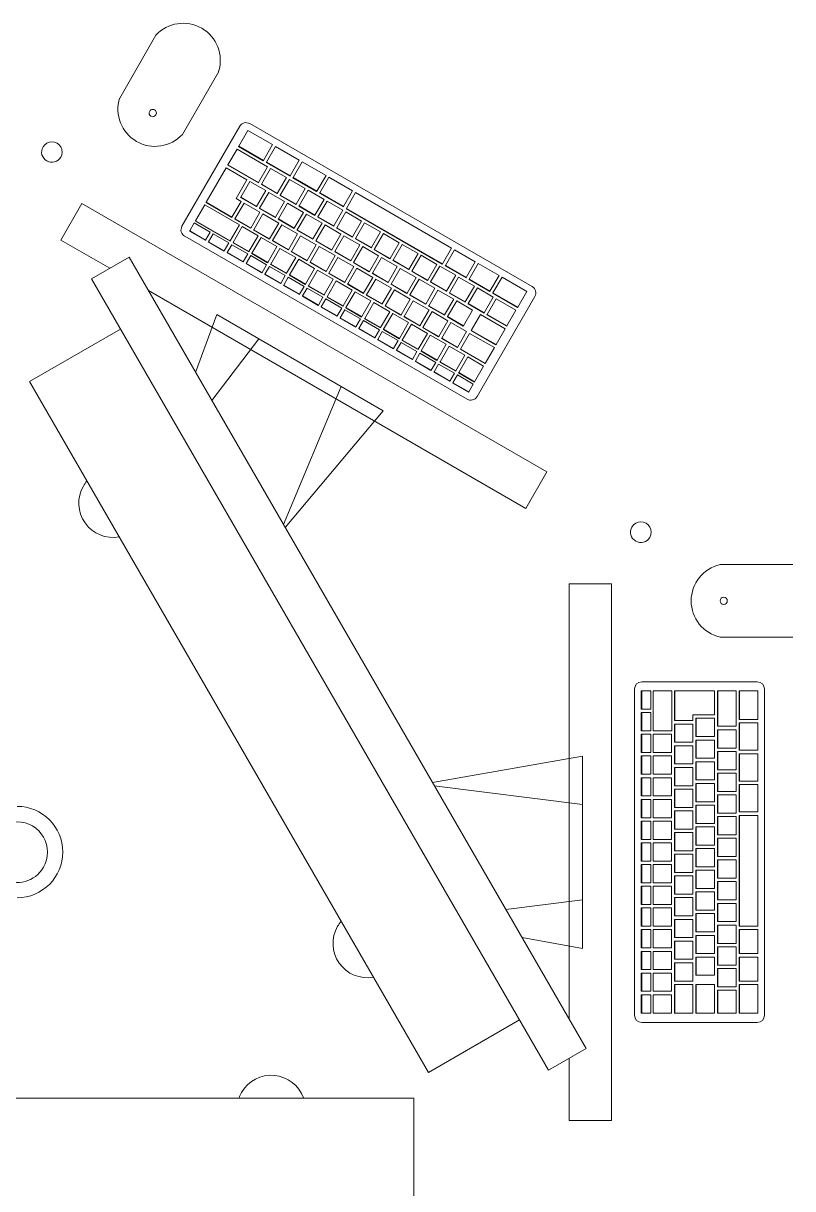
# Model space of a CAD drawing. Header units: millimetres. Extents: x 79795 to 317870, y -36033 to 97293.
# Drawn here: x 207993 to 208666, y 24139 to 25159 of the extents above; entities that cross this region are included whole.
import ezdxf

# ---------------------------------------------------------------- set-up
doc = ezdxf.new("R2010")
doc.units = ezdxf.units.MM
doc.header["$MEASUREMENT"] = 0
for name, color, linetype, lineweight in [('A-GENM', 8, 'CONTINUOUS', 9), ('E-ELEC-EQPM', 8, 'CONTINUOUS', 9), ('I-FURN', 8, 'CONTINUOUS', 9)]:
    doc.layers.add(name, color=color, linetype=linetype, lineweight=lineweight)

msp = doc.modelspace()

# ---------------------------------------------------------------- linework, layer by layer
at = {"layer": 'A-GENM'}
for p, q in [((208108.8, 25148.6), (208077.1, 25093.6)), ((208132.1, 25061.9), (208163.8, 25116.9)), ((208182.2, 25069), (208131.6, 24981.4)), ((208438.2, 24928.6), (208190.9, 25071.3)), ((208189.2, 25065.4), (208181.3, 25051.6)), ((208210.9, 25052.9), (208189.2, 25065.4)), ((208179.8, 25049), (208171.8, 25035.2)), ((208206.6, 25033.5), (208179.8, 25049)), ((208181.1, 25051.3), (208181.3, 25051.6)), ((208202.8, 25038.8), (208181.1, 25051.3)), ((208181.3, 25051.6), (208202.9, 25039.1)), ((208202.9, 25039.1), (208210.9, 25052.9)), ((208213.5, 25051.4), (208205.5, 25037.6)), ((208234.3, 25039.4), (208213.5, 25051.4)), ((208202.8, 25038.8), (208202.9, 25039.1)), ((208205.4, 25037.3), (208205.5, 25037.6)), ((208226.2, 25025.3), (208205.4, 25037.3)), ((208205.5, 25037.6), (208226.3, 25025.6)), ((208226.3, 25025.6), (208234.3, 25039.4)), ((208236.9, 25037.9), (208228.9, 25024.1)), ((208257.7, 25025.9), (208236.9, 25037.9)), ((208170.3, 25032.6), (208152.9, 25002.4)), ((208188.5, 25022.1), (208170.3, 25032.6)), ((208171.7, 25035), (208171.8, 25035.2)), ((208198.5, 25019.5), (208171.7, 25035)), ((208171.8, 25035.2), (208198.6, 25019.7)), ((208198.6, 25019.7), (208206.6, 25033.5)), ((208209.2, 25032), (208201.2, 25018.2)), ((208223.1, 25024), (208209.2, 25032)), ((208226.2, 25025.3), (208226.3, 25025.6)), ((208249.7, 25012.1), (208257.7, 25025.9)), ((208179, 25005.7), (208188.5, 25022.1)), ((208191.1, 25020.6), (208183.1, 25006.8)), ((208205, 25012.6), (208191.1, 25020.6)), ((208198.5, 25019.5), (208198.6, 25019.7)), ((208201.1, 25018), (208201.2, 25018.2)), ((208215, 25010), (208201.1, 25018)), ((208201.2, 25018.2), (208215.1, 25010.2)), ((208215.1, 25010.2), (208223.1, 25024)), ((208225.7, 25022.5), (208217.7, 25008.7)), ((208239.5, 25014.5), (208225.7, 25022.5)), ((208228.8, 25023.8), (208228.9, 25024.1)), ((208249.5, 25011.8), (208228.8, 25023.8)), ((208228.9, 25024.1), (208249.7, 25012.1)), ((208260.3, 25024.4), (208252.3, 25010.6)), ((208281, 25012.4), (208260.3, 25024.4)), ((208183.4, 25003.2), (208179, 25005.7)), ((208183, 25006.6), (208183.1, 25006.8)), ((208196.8, 24998.6), (208183, 25006.6)), ((208183.1, 25006.8), (208197, 24998.8)), ((208197, 24998.8), (208205, 25012.6)), ((208207.6, 25011.1), (208199.6, 24997.3)), ((208221.4, 25003.1), (208207.6, 25011.1)), ((208215, 25010), (208215.1, 25010.2)), ((208217.6, 25008.5), (208217.7, 25008.7)), ((208231.4, 25000.5), (208217.6, 25008.5)), ((208217.7, 25008.7), (208231.6, 25000.7)), ((208231.6, 25000.7), (208239.5, 25014.5)), ((208242.1, 25013), (208234.2, 24999.2)), ((208256, 25005), (208242.1, 25013)), ((208248, 24991.2), (208256, 25005)), ((208249.5, 25011.8), (208249.7, 25012.1)), ((208252.1, 25010.3), (208252.3, 25010.6)), ((208272.9, 24998.3), (208252.1, 25010.3)), ((208252.3, 25010.6), (208273.1, 24998.6)), ((208273.1, 24998.6), (208281, 25012.4)), ((208283.6, 25010.9), (208275.7, 24997.1)), ((208367.6, 24962.4), (208283.6, 25010.9)), ((208151.7, 25000.3), (208143.5, 24986.3)), ((208182, 24982.8), (208151.7, 25000.3)), ((208152.7, 25002.2), (208152.9, 25002.4)), ((208175.3, 24989.2), (208152.7, 25002.2)), ((208152.9, 25002.4), (208175.4, 24989.4)), ((208175.4, 24989.4), (208183.4, 25003.2)), ((208186, 25001.7), (208178, 24987.9)), ((208199.8, 24993.7), (208186, 25001.7)), ((208196.8, 24998.6), (208197, 24998.8)), ((208199.4, 24997.1), (208199.6, 24997.3)), ((208213.3, 24989.1), (208199.4, 24997.1)), ((208199.6, 24997.3), (208213.4, 24989.3)), ((208213.4, 24989.3), (208221.4, 25003.1)), ((208224, 25001.6), (208216, 24987.8)), ((208237.9, 24993.6), (208224, 25001.6)), ((208231.4, 25000.5), (208231.6, 25000.7)), ((208234, 24999), (208234.2, 24999.2)), ((208247.9, 24991), (208234, 24999)), ((208234.2, 24999.2), (208248, 24991.2)), ((208258.6, 25003.5), (208250.6, 24989.7)), ((208272.4, 24995.5), (208258.6, 25003.5)), ((208264.5, 24981.7), (208272.4, 24995.5)), ((208272.9, 24998.3), (208273.1, 24998.6)), ((208275.5, 24996.8), (208275.7, 24997.1)), ((208359.5, 24948.3), (208275.5, 24996.8)), ((208275.7, 24997.1), (208359.7, 24948.6)), ((208142.4, 24984.3), (208138.4, 24977.4)), ((208156.3, 24976.3), (208142.4, 24984.3)), ((208143.4, 24986), (208143.5, 24986.3)), ((208173.7, 24968.5), (208143.4, 24986)), ((208143.5, 24986.3), (208173.9, 24968.8)), ((208175.3, 24989.2), (208175.4, 24989.4)), ((208177.9, 24987.7), (208178, 24987.9)), ((208191.7, 24979.7), (208177.9, 24987.7)), ((208178, 24987.9), (208191.8, 24979.9)), ((208191.8, 24979.9), (208199.8, 24993.7)), ((208202.4, 24992.2), (208194.4, 24978.4)), ((208216.3, 24984.2), (208202.4, 24992.2)), ((208213.3, 24989.1), (208213.4, 24989.3)), ((208215.9, 24987.6), (208216, 24987.8)), ((208229.8, 24979.6), (208215.9, 24987.6)), ((208216, 24987.8), (208229.9, 24979.8)), ((208229.9, 24979.8), (208237.9, 24993.6)), ((208240.5, 24992.1), (208232.5, 24978.3)), ((208254.3, 24984.1), (208240.5, 24992.1)), ((208247.9, 24991), (208248, 24991.2)), ((208250.5, 24989.5), (208250.6, 24989.7)), ((208264.3, 24981.5), (208250.5, 24989.5)), ((208250.6, 24989.7), (208264.5, 24981.7)), ((208275, 24994), (208267.1, 24980.2)), ((208288.9, 24986), (208275, 24994)), ((208280.9, 24972.2), (208288.9, 24986)), ((208291.5, 24984.5), (208283.5, 24970.7)), ((208305.4, 24976.5), (208291.5, 24984.5)), ((208138.3, 24977.2), (208138.4, 24977.4)), ((208152.1, 24969.2), (208138.3, 24977.2)), ((208138.4, 24977.4), (208152.3, 24969.4)), ((208152.3, 24969.4), (208156.3, 24976.3)), ((208158.9, 24974.8), (208154.9, 24967.9)), ((208172.7, 24966.8), (208158.9, 24974.8)), ((208173.9, 24968.8), (208182, 24982.8)), ((208184.4, 24981.1), (208176.5, 24967.3)), ((208198.3, 24973.1), (208184.4, 24981.1)), ((208191.7, 24979.7), (208191.8, 24979.9)), ((208194.3, 24978.2), (208194.4, 24978.4)), ((208208.2, 24970.2), (208194.3, 24978.2)), ((208194.4, 24978.4), (208208.3, 24970.4)), ((208208.3, 24970.4), (208216.3, 24984.2)), ((208218.9, 24982.7), (208210.9, 24968.9)), ((208232.7, 24974.7), (208218.9, 24982.7)), ((208224.8, 24960.9), (208232.7, 24974.7)), ((208229.8, 24979.6), (208229.9, 24979.8)), ((208232.3, 24978.1), (208232.5, 24978.3)), ((208246.2, 24970.1), (208232.3, 24978.1)), ((208232.5, 24978.3), (208246.3, 24970.3)), ((208246.3, 24970.3), (208254.3, 24984.1)), ((208256.9, 24982.6), (208248.9, 24968.8)), ((208270.8, 24974.6), (208256.9, 24982.6)), ((208262.8, 24960.8), (208270.8, 24974.6)), ((208264.3, 24981.5), (208264.5, 24981.7)), ((208266.9, 24980), (208267.1, 24980.2)), ((208280.8, 24972), (208266.9, 24980)), ((208267.1, 24980.2), (208280.9, 24972.2)), ((208297.4, 24962.7), (208305.4, 24976.5)), ((208308, 24975), (208300, 24961.2)), ((208321.8, 24967), (208308, 24975)), ((208134, 24972.7), (208381.2, 24830)), ((208152.1, 24969.2), (208152.3, 24969.4)), ((208154.7, 24967.7), (208154.9, 24967.9)), ((208168.6, 24959.7), (208154.7, 24967.7)), ((208154.9, 24967.9), (208168.7, 24959.9)), ((208168.7, 24959.9), (208172.7, 24966.8)), ((208175.3, 24965.3), (208171.3, 24958.4)), ((208173.7, 24968.5), (208173.9, 24968.8)), ((208189.2, 24957.3), (208175.3, 24965.3)), ((208176.3, 24967), (208176.5, 24967.3)), ((208190.2, 24959), (208176.3, 24967)), ((208176.5, 24967.3), (208190.3, 24959.3)), ((208190.3, 24959.3), (208198.3, 24973.1)), ((208200.9, 24971.6), (208192.9, 24957.8)), ((208214.8, 24963.6), (208200.9, 24971.6)), ((208208.2, 24970.2), (208208.3, 24970.4)), ((208210.8, 24968.7), (208210.9, 24968.9)), ((208224.6, 24960.7), (208210.8, 24968.7)), ((208210.9, 24968.9), (208224.8, 24960.9)), ((208235.3, 24973.2), (208227.4, 24959.4)), ((208249.2, 24965.2), (208235.3, 24973.2)), ((208241.2, 24951.4), (208249.2, 24965.2)), ((208246.2, 24970.1), (208246.3, 24970.3)), ((208248.8, 24968.6), (208248.9, 24968.8)), ((208262.7, 24960.6), (208248.8, 24968.6)), ((208248.9, 24968.8), (208262.8, 24960.8)), ((208273.4, 24973.1), (208265.4, 24959.3)), ((208287.2, 24965.1), (208273.4, 24973.1)), ((208279.3, 24951.3), (208287.2, 24965.1)), ((208280.8, 24972), (208280.9, 24972.2)), ((208283.4, 24970.5), (208283.5, 24970.7)), ((208297.2, 24962.5), (208283.4, 24970.5)), ((208283.5, 24970.7), (208297.4, 24962.7)), ((208313.8, 24953.2), (208321.8, 24967)), ((208324.4, 24965.5), (208316.4, 24951.7)), ((208338.3, 24957.5), (208324.4, 24965.5)), ((208168.6, 24959.7), (208168.7, 24959.9)), ((208171.2, 24958.2), (208171.3, 24958.4)), ((208185.1, 24950.2), (208171.2, 24958.2)), ((208171.3, 24958.4), (208185.2, 24950.4)), ((208185.2, 24950.4), (208189.2, 24957.3)), ((208191.8, 24955.8), (208187.8, 24948.9)), ((208190.2, 24959), (208190.3, 24959.3)), ((208205.6, 24947.8), (208191.8, 24955.8)), ((208192.8, 24957.5), (208192.9, 24957.8)), ((208206.6, 24949.5), (208192.8, 24957.5)), ((208192.9, 24957.8), (208206.8, 24949.8)), ((208206.8, 24949.8), (208214.8, 24963.6)), ((208217.3, 24962.1), (208209.4, 24948.3)), ((208231.2, 24954.1), (208217.3, 24962.1)), ((208223.2, 24940.3), (208231.2, 24954.1)), ((208224.6, 24960.7), (208224.8, 24960.9)), ((208227.2, 24959.2), (208227.4, 24959.4)), ((208241.1, 24951.2), (208227.2, 24959.2)), ((208227.4, 24959.4), (208241.2, 24951.4)), ((208251.8, 24963.7), (208243.8, 24949.9)), ((208265.6, 24955.7), (208251.8, 24963.7)), ((208257.7, 24941.9), (208265.6, 24955.7)), ((208268.2, 24954.2), (208260.3, 24940.4)), ((208262.7, 24960.6), (208262.8, 24960.8)), ((208265.3, 24959.1), (208265.4, 24959.3)), ((208279.1, 24951.1), (208265.3, 24959.1)), ((208265.4, 24959.3), (208279.3, 24951.3)), ((208282.1, 24946.2), (208268.2, 24954.2)), ((208289.8, 24963.6), (208281.9, 24949.8)), ((208303.7, 24955.6), (208289.8, 24963.6)), ((208295.7, 24941.8), (208303.7, 24955.6)), ((208297.2, 24962.5), (208297.4, 24962.7)), ((208306.3, 24954.1), (208298.3, 24940.3)), ((208299.8, 24961), (208300, 24961.2)), ((208313.7, 24953), (208299.8, 24961)), ((208300, 24961.2), (208313.8, 24953.2)), ((208320.1, 24946.1), (208306.3, 24954.1)), ((208330.3, 24943.7), (208338.3, 24957.5)), ((208340.9, 24956), (208332.9, 24942.2)), ((208354.7, 24948), (208340.9, 24956)), ((208359.7, 24948.6), (208367.6, 24962.4)), ((208370.2, 24960.9), (208362.3, 24947.1)), ((208388.4, 24950.4), (208370.2, 24960.9)), ((208185.1, 24950.2), (208185.2, 24950.4)), ((208187.7, 24948.7), (208187.8, 24948.9)), ((208201.5, 24940.7), (208187.7, 24948.7)), ((208187.8, 24948.9), (208201.7, 24940.9)), ((208201.7, 24940.9), (208205.6, 24947.8)), ((208208.2, 24946.3), (208204.2, 24939.4)), ((208206.6, 24949.5), (208206.8, 24949.8)), ((208222.1, 24938.3), (208208.2, 24946.3)), ((208209.2, 24948), (208209.4, 24948.3)), ((208223.1, 24940), (208209.2, 24948)), ((208209.4, 24948.3), (208223.2, 24940.3)), ((208233.8, 24952.6), (208225.8, 24938.8)), ((208247.7, 24944.6), (208233.8, 24952.6)), ((208239.7, 24930.8), (208247.7, 24944.6)), ((208241.1, 24951.2), (208241.2, 24951.4)), ((208243.7, 24949.7), (208243.8, 24949.9)), ((208257.5, 24941.7), (208243.7, 24949.7)), ((208243.8, 24949.9), (208257.7, 24941.9)), ((208274.1, 24932.4), (208282.1, 24946.2)), ((208284.7, 24944.7), (208276.7, 24930.9)), ((208279.1, 24951.1), (208279.3, 24951.3)), ((208281.7, 24949.6), (208281.9, 24949.8)), ((208295.6, 24941.6), (208281.7, 24949.6)), ((208281.9, 24949.8), (208295.7, 24941.8)), ((208298.6, 24936.7), (208284.7, 24944.7)), ((208312.2, 24932.3), (208320.1, 24946.1)), ((208313.7, 24953), (208313.8, 24953.2)), ((208322.7, 24944.6), (208314.8, 24930.8)), ((208316.3, 24951.5), (208316.4, 24951.7)), ((208330.1, 24943.5), (208316.3, 24951.5)), ((208316.4, 24951.7), (208330.3, 24943.7)), ((208336.6, 24936.6), (208322.7, 24944.6)), ((208330.1, 24943.5), (208330.3, 24943.7)), ((208346.7, 24934.2), (208354.7, 24948)), ((208357.3, 24946.5), (208349.3, 24932.7)), ((208371.2, 24938.5), (208357.3, 24946.5)), ((208359.5, 24948.3), (208359.7, 24948.6)), ((208362.1, 24946.8), (208362.3, 24947.1)), ((208380.3, 24936.3), (208362.1, 24946.8)), ((208362.3, 24947.1), (208380.5, 24936.6)), ((208380.5, 24936.6), (208388.4, 24950.4)), ((208391, 24948.9), (208383.1, 24935.1)), ((208409.2, 24938.4), (208391, 24948.9)), ((208201.5, 24940.7), (208201.7, 24940.9)), ((208204.1, 24939.2), (208204.2, 24939.4)), ((208218, 24931.2), (208204.1, 24939.2)), ((208204.2, 24939.4), (208218.1, 24931.4)), ((208218.1, 24931.4), (208222.1, 24938.3)), ((208224.7, 24936.8), (208220.7, 24929.9)), ((208223.1, 24940), (208223.2, 24940.3)), ((208238.5, 24928.8), (208224.7, 24936.8)), ((208225.7, 24938.5), (208225.8, 24938.8)), ((208239.5, 24930.5), (208225.7, 24938.5)), ((208225.8, 24938.8), (208239.7, 24930.8)), ((208250.3, 24943.1), (208242.3, 24929.3)), ((208264.1, 24935.1), (208250.3, 24943.1)), ((208256.1, 24921.3), (208264.1, 24935.1)), ((208257.5, 24941.7), (208257.7, 24941.9)), ((208266.7, 24933.6), (208258.7, 24919.8)), ((208260.1, 24940.2), (208260.3, 24940.4)), ((208274, 24932.2), (208260.1, 24940.2)), ((208260.3, 24940.4), (208274.1, 24932.4)), ((208280.6, 24925.6), (208266.7, 24933.6)), ((208290.6, 24922.9), (208298.6, 24936.7)), ((208301.2, 24935.2), (208293.2, 24921.4)), ((208295.6, 24941.6), (208295.7, 24941.8)), ((208298.2, 24940.1), (208298.3, 24940.3)), ((208312, 24932.1), (208298.2, 24940.1)), ((208298.3, 24940.3), (208312.2, 24932.3)), ((208315, 24927.2), (208301.2, 24935.2)), ((208328.6, 24922.8), (208336.6, 24936.6)), ((208339.2, 24935.1), (208331.2, 24921.3)), ((208332.7, 24942), (208332.9, 24942.2)), ((208346.6, 24934), (208332.7, 24942)), ((208332.9, 24942.2), (208346.7, 24934.2)), ((208353.1, 24927.1), (208339.2, 24935.1)), ((208346.6, 24934), (208346.7, 24934.2)), ((208363.2, 24924.7), (208371.2, 24938.5)), ((208373.8, 24937), (208365.8, 24923.2)), ((208387.6, 24929), (208373.8, 24937)), ((208380.3, 24936.3), (208380.5, 24936.6)), ((208382.9, 24934.8), (208383.1, 24935.1)), ((208401.1, 24924.3), (208382.9, 24934.8)), ((208383.1, 24935.1), (208401.2, 24924.6)), ((208401.2, 24924.6), (208409.2, 24938.4)), ((208411.8, 24936.9), (208403.8, 24923.1)), ((208433.5, 24924.4), (208411.8, 24936.9)), ((208218, 24931.2), (208218.1, 24931.4)), ((208220.6, 24929.7), (208220.7, 24929.9)), ((208234.4, 24921.7), (208220.6, 24929.7)), ((208220.7, 24929.9), (208234.6, 24921.9)), ((208234.6, 24921.9), (208238.5, 24928.8)), ((208241.1, 24927.3), (208237.2, 24920.4)), ((208239.5, 24930.5), (208239.7, 24930.8)), ((208255, 24919.3), (208241.1, 24927.3)), ((208242.1, 24929), (208242.3, 24929.3)), ((208256, 24921), (208242.1, 24929)), ((208242.3, 24929.3), (208256.1, 24921.3)), ((208272.6, 24911.8), (208280.6, 24925.6)), ((208274, 24932.2), (208274.1, 24932.4)), ((208283.2, 24924.1), (208275.2, 24910.3)), ((208276.6, 24930.7), (208276.7, 24930.9)), ((208290.4, 24922.7), (208276.6, 24930.7)), ((208276.7, 24930.9), (208290.6, 24922.9)), ((208297, 24916.1), (208283.2, 24924.1)), ((208307, 24913.4), (208315, 24927.2)), ((208317.6, 24925.7), (208309.6, 24911.9)), ((208312, 24932.1), (208312.2, 24932.3)), ((208314.6, 24930.6), (208314.8, 24930.8)), ((208328.5, 24922.6), (208314.6, 24930.6)), ((208314.8, 24930.8), (208328.6, 24922.8)), ((208331.5, 24917.7), (208317.6, 24925.7)), ((208345.1, 24913.3), (208353.1, 24927.1)), ((208355.6, 24925.6), (208347.7, 24911.8)), ((208349.2, 24932.5), (208349.3, 24932.7)), ((208363.1, 24924.5), (208349.2, 24932.5)), ((208349.3, 24932.7), (208363.2, 24924.7)), ((208369.5, 24917.6), (208355.6, 24925.6)), ((208363.1, 24924.5), (208363.2, 24924.7)), ((208365.7, 24923), (208365.8, 24923.2)), ((208365.8, 24923.2), (208379.6, 24915.2)), ((208379.6, 24915.2), (208387.6, 24929)), ((208390.2, 24927.5), (208382.2, 24913.7)), ((208404.1, 24919.5), (208390.2, 24927.5)), ((208401.1, 24924.3), (208401.2, 24924.6)), ((208403.7, 24922.8), (208403.8, 24923.1)), ((208403.8, 24923.1), (208425.5, 24910.6)), ((208425.5, 24910.6), (208433.5, 24924.4)), ((208234.4, 24921.7), (208234.6, 24921.9)), ((208237, 24920.2), (208237.2, 24920.4)), ((208250.9, 24912.2), (208237, 24920.2)), ((208237.2, 24920.4), (208251, 24912.4)), ((208251, 24912.4), (208255, 24919.3)), ((208257.6, 24917.8), (208253.6, 24910.9)), ((208256, 24921), (208256.1, 24921.3)), ((208271.5, 24909.8), (208257.6, 24917.8)), ((208258.6, 24919.5), (208258.7, 24919.8)), ((208272.4, 24911.5), (208258.6, 24919.5)), ((208258.7, 24919.8), (208272.6, 24911.8)), ((208289, 24902.3), (208297, 24916.1)), ((208290.4, 24922.7), (208290.6, 24922.9)), ((208299.6, 24914.6), (208291.6, 24900.8)), ((208293, 24921.2), (208293.2, 24921.4)), ((208306.9, 24913.2), (208293, 24921.2)), ((208293.2, 24921.4), (208307, 24913.4)), ((208313.5, 24906.6), (208299.6, 24914.6)), ((208306.9, 24913.2), (208307, 24913.4)), ((208323.5, 24903.9), (208331.5, 24917.7)), ((208334.1, 24916.2), (208326.1, 24902.4)), ((208328.5, 24922.6), (208328.6, 24922.8)), ((208331.1, 24921.1), (208331.2, 24921.3)), ((208344.9, 24913.1), (208331.1, 24921.1)), ((208331.2, 24921.3), (208345.1, 24913.3)), ((208347.9, 24908.2), (208334.1, 24916.2)), ((208344.9, 24913.1), (208345.1, 24913.3)), ((208361.5, 24903.8), (208369.5, 24917.6)), ((208372.1, 24916.1), (208364.1, 24902.3)), ((208379.5, 24915), (208365.7, 24923)), ((208386, 24908.1), (208372.1, 24916.1)), ((208379.5, 24915), (208379.6, 24915.2)), ((208382.1, 24913.5), (208382.2, 24913.7)), ((208396, 24905.5), (208382.1, 24913.5)), ((208382.2, 24913.7), (208396.1, 24905.7)), ((208389.9, 24832.3), (208440.5, 24919.9)), ((208396.1, 24905.7), (208404.1, 24919.5)), ((208406.7, 24918), (208398.7, 24904.2)), ((208425.3, 24910.3), (208403.7, 24922.8)), ((208424, 24908), (208406.7, 24918)), ((208250.9, 24912.2), (208251, 24912.4)), ((208253.5, 24910.7), (208253.6, 24910.9)), ((208267.3, 24902.7), (208253.5, 24910.7)), ((208253.6, 24910.9), (208267.5, 24902.9)), ((208267.3, 24902.7), (208267.5, 24902.9)), ((208267.5, 24902.9), (208271.5, 24909.8)), ((208274.1, 24908.3), (208270.1, 24901.4)), ((208272.4, 24911.5), (208272.6, 24911.8)), ((208287.9, 24900.3), (208274.1, 24908.3)), ((208275, 24910), (208275.2, 24910.3)), ((208288.9, 24902), (208275, 24910)), ((208275.2, 24910.3), (208289, 24902.3)), ((208305.5, 24892.8), (208313.5, 24906.6)), ((208316.1, 24905.1), (208308.1, 24891.3)), ((208309.5, 24911.7), (208309.6, 24911.9)), ((208323.3, 24903.7), (208309.5, 24911.7)), ((208309.6, 24911.9), (208323.5, 24903.9)), ((208329.9, 24897.1), (208316.1, 24905.1)), ((208323.3, 24903.7), (208323.5, 24903.9)), ((208339.9, 24894.4), (208347.9, 24908.2)), ((208350.5, 24906.7), (208342.5, 24892.9)), ((208347.5, 24911.6), (208347.7, 24911.8)), ((208361.4, 24903.6), (208347.5, 24911.6)), ((208347.7, 24911.8), (208361.5, 24903.8)), ((208364.4, 24898.7), (208350.5, 24906.7)), ((208361.4, 24903.6), (208361.5, 24903.8)), ((208378, 24894.3), (208386, 24908.1)), ((208392.9, 24904.1), (208384.9, 24890.3)), ((208414.5, 24891.6), (208392.9, 24904.1)), ((208396, 24905.5), (208396.1, 24905.7)), ((208398.6, 24904), (208398.7, 24904.2)), ((208415.9, 24894), (208398.6, 24904)), ((208398.7, 24904.2), (208416, 24894.2)), ((208416, 24894.2), (208424, 24908)), ((208425.3, 24910.3), (208425.5, 24910.6)), ((208269.9, 24901.2), (208270.1, 24901.4)), ((208283.8, 24893.2), (208269.9, 24901.2)), ((208270.1, 24901.4), (208283.9, 24893.4)), ((208283.8, 24893.2), (208283.9, 24893.4)), ((208283.9, 24893.4), (208287.9, 24900.3)), ((208290.5, 24898.8), (208286.5, 24891.9)), ((208288.9, 24902), (208289, 24902.3)), ((208304.4, 24890.8), (208290.5, 24898.8)), ((208291.5, 24900.5), (208291.6, 24900.8)), ((208305.4, 24892.5), (208291.5, 24900.5)), ((208291.6, 24900.8), (208305.5, 24892.8)), ((208305.4, 24892.5), (208305.5, 24892.8)), ((208322, 24883.3), (208329.9, 24897.1)), ((208332.5, 24895.6), (208324.5, 24881.8)), ((208325.9, 24902.2), (208326.1, 24902.4)), ((208339.8, 24894.2), (208325.9, 24902.2)), ((208326.1, 24902.4), (208339.9, 24894.4)), ((208346.4, 24887.6), (208332.5, 24895.6)), ((208339.8, 24894.2), (208339.9, 24894.4)), ((208342.4, 24892.7), (208342.5, 24892.9)), ((208356.3, 24884.7), (208342.4, 24892.7)), ((208342.5, 24892.9), (208356.4, 24884.9)), ((208356.4, 24884.9), (208364.4, 24898.7)), ((208367, 24897.2), (208359, 24883.4)), ((208364, 24902.1), (208364.1, 24902.3)), ((208377.8, 24894.1), (208364, 24902.1)), ((208364.1, 24902.3), (208378, 24894.3)), ((208380.8, 24889.2), (208367, 24897.2)), ((208377.8, 24894.1), (208378, 24894.3)), ((208415.9, 24894), (208416, 24894.2)), ((208286.4, 24891.7), (208286.5, 24891.9)), ((208300.2, 24883.7), (208286.4, 24891.7)), ((208286.5, 24891.9), (208300.4, 24883.9)), ((208300.2, 24883.7), (208300.4, 24883.9)), ((208300.4, 24883.9), (208304.4, 24890.8)), ((208302.8, 24882.2), (208303, 24882.4)), ((208307, 24889.3), (208303, 24882.4)), ((208303, 24882.4), (208316.8, 24874.4)), ((208320.8, 24881.3), (208307, 24889.3)), ((208308, 24891), (208308.1, 24891.3)), ((208321.8, 24883), (208308, 24891)), ((208308.1, 24891.3), (208322, 24883.3)), ((208321.8, 24883), (208322, 24883.3)), ((208338.4, 24873.8), (208346.4, 24887.6)), ((208349, 24886.1), (208341, 24872.3)), ((208362.8, 24878.1), (208349, 24886.1)), ((208356.3, 24884.7), (208356.4, 24884.9)), ((208358.9, 24883.2), (208359, 24883.4)), ((208372.7, 24875.2), (208358.9, 24883.2)), ((208359, 24883.4), (208372.8, 24875.4)), ((208372.8, 24875.4), (208380.8, 24889.2)), ((208383.4, 24887.7), (208375.4, 24873.9)), ((208405.1, 24875.2), (208383.4, 24887.7)), ((208384.8, 24890.1), (208384.9, 24890.3)), ((208406.4, 24877.6), (208384.8, 24890.1)), ((208384.9, 24890.3), (208406.6, 24877.8)), ((208406.6, 24877.8), (208414.5, 24891.6)), ((208316.7, 24874.2), (208302.8, 24882.2)), ((208316.7, 24874.2), (208316.8, 24874.4)), ((208316.8, 24874.4), (208320.8, 24881.3)), ((208319.3, 24872.7), (208319.4, 24872.9)), ((208333.1, 24864.7), (208319.3, 24872.7)), ((208323.4, 24879.8), (208319.4, 24872.9)), ((208319.4, 24872.9), (208333.3, 24864.9)), ((208337.3, 24871.8), (208323.4, 24879.8)), ((208324.4, 24881.5), (208324.5, 24881.8)), ((208338.3, 24873.5), (208324.4, 24881.5)), ((208324.5, 24881.8), (208338.4, 24873.8)), ((208338.3, 24873.5), (208338.4, 24873.8)), ((208340.9, 24872), (208341, 24872.3)), ((208341, 24872.3), (208354.9, 24864.3)), ((208354.9, 24864.3), (208362.8, 24878.1)), ((208365.4, 24876.6), (208357.5, 24862.8)), ((208379.3, 24868.6), (208365.4, 24876.6)), ((208372.7, 24875.2), (208372.8, 24875.4)), ((208375.3, 24873.7), (208375.4, 24873.9)), ((208397, 24861.2), (208375.3, 24873.7)), ((208375.4, 24873.9), (208397.1, 24861.4)), ((208397.1, 24861.4), (208405.1, 24875.2)), ((208406.4, 24877.6), (208406.6, 24877.8)), ((208333.1, 24864.7), (208333.3, 24864.9)), ((208333.3, 24864.9), (208337.3, 24871.8)), ((208335.7, 24863.2), (208335.9, 24863.4)), ((208349.6, 24855.2), (208335.7, 24863.2)), ((208339.9, 24870.3), (208335.9, 24863.4)), ((208335.9, 24863.4), (208349.7, 24855.4)), ((208353.7, 24862.3), (208339.9, 24870.3)), ((208354.7, 24864), (208340.9, 24872)), ((208349.7, 24855.4), (208353.7, 24862.3)), ((208354.7, 24864), (208354.9, 24864.3)), ((208357.3, 24862.5), (208357.5, 24862.8)), ((208371.2, 24854.5), (208357.3, 24862.5)), ((208357.5, 24862.8), (208371.3, 24854.8)), ((208371.3, 24854.8), (208379.3, 24868.6)), ((208381.9, 24867.1), (208373.9, 24853.3)), ((208395.7, 24859.1), (208381.9, 24867.1)), ((208349.6, 24855.2), (208349.7, 24855.4)), ((208352.2, 24853.7), (208352.3, 24853.9)), ((208366.1, 24845.7), (208352.2, 24853.7)), ((208356.3, 24860.8), (208352.3, 24853.9)), ((208352.3, 24853.9), (208366.2, 24845.9)), ((208370.2, 24852.8), (208356.3, 24860.8)), ((208366.2, 24845.9), (208370.2, 24852.8)), ((208371.2, 24854.5), (208371.3, 24854.8)), ((208373.8, 24853), (208373.9, 24853.3)), ((208387.6, 24845), (208373.8, 24853)), ((208373.9, 24853.3), (208387.8, 24845.3)), ((208387.8, 24845.3), (208395.7, 24859.1)), ((208397, 24861.2), (208397.1, 24861.4)), ((208366.1, 24845.7), (208366.2, 24845.9)), ((208368.7, 24844.2), (208368.8, 24844.4)), ((208382.5, 24836.2), (208368.7, 24844.2)), ((208372.8, 24851.3), (208368.8, 24844.4)), ((208368.8, 24844.4), (208382.7, 24836.4)), ((208386.6, 24843.3), (208372.8, 24851.3)), ((208382.7, 24836.4), (208386.6, 24843.3)), ((208387.6, 24845), (208387.8, 24845.3)), ((208382.5, 24836.2), (208382.7, 24836.4)), ((208666.2, 24685.2), (208602.7, 24685.2)), ((208602.7, 24621.7), (208666.2, 24621.7)), ((208527.7, 24576.3), (208527.7, 24290.7)), ((208635.2, 24582.6), (208534.1, 24582.6)), ((208641.6, 24290.7), (208641.6, 24576.3)), ((208533.7, 24558.7), (208533.7, 24574.7)), ((208533.7, 24574.7), (208534, 24574.7)), ((208542, 24574.7), (208534, 24574.7)), ((208534, 24574.7), (208534, 24558.7)), ((208542, 24558.7), (208542, 24574.7)), ((208544, 24539.7), (208544, 24574.7)), ((208544, 24574.7), (208544.2, 24574.7)), ((208560.5, 24574.7), (208544.2, 24574.7)), ((208544.2, 24574.7), (208544.2, 24539.7)), ((208560.5, 24539.7), (208560.5, 24574.7)), ((208562.6, 24548.7), (208562.6, 24574.7)), ((208562.6, 24574.7), (208562.9, 24574.7)), ((208597.8, 24574.7), (208562.9, 24574.7)), ((208562.9, 24574.7), (208562.9, 24548.7)), ((208597.8, 24553.7), (208597.8, 24574.7)), ((208600.5, 24543.7), (208600.5, 24574.7)), ((208600.5, 24574.7), (208600.7, 24574.7)), ((208616.7, 24574.7), (208600.7, 24574.7)), ((208600.7, 24574.7), (208600.7, 24543.7)), ((208616.7, 24543.7), (208616.7, 24574.7)), ((208619.4, 24549.7), (208619.4, 24574.7)), ((208619.4, 24574.7), (208619.7, 24574.7)), ((208635.6, 24574.7), (208619.7, 24574.7)), ((208619.7, 24574.7), (208619.7, 24549.7)), ((208635.6, 24549.7), (208635.6, 24574.7)), ((208533.7, 24558.7), (208534, 24558.7)), ((208534, 24558.7), (208542, 24558.7)), ((208533.7, 24539.7), (208533.7, 24555.7)), ((208533.7, 24555.7), (208534, 24555.7)), ((208542, 24555.7), (208534, 24555.7)), ((208534, 24555.7), (208534, 24539.7)), ((208542, 24539.7), (208542, 24555.7)), ((208562.6, 24548.7), (208562.9, 24548.7)), ((208562.6, 24529.7), (208562.6, 24545.7)), ((208562.6, 24545.7), (208562.9, 24545.7)), ((208562.9, 24548.7), (208578.8, 24548.7)), ((208578.8, 24545.7), (208562.9, 24545.7)), ((208562.9, 24545.7), (208562.9, 24529.7)), ((208578.8, 24548.7), (208578.8, 24553.7)), ((208578.8, 24553.7), (208597.8, 24553.7)), ((208578.8, 24529.7), (208578.8, 24545.7)), ((208581.5, 24534.7), (208581.5, 24550.7)), ((208581.5, 24550.7), (208581.8, 24550.7)), ((208597.8, 24550.7), (208581.8, 24550.7)), ((208581.8, 24550.7), (208581.8, 24534.7)), ((208597.8, 24534.7), (208597.8, 24550.7)), ((208619.4, 24549.7), (208619.7, 24549.7)), ((208619.4, 24522.7), (208619.4, 24546.7)), ((208619.4, 24546.7), (208619.7, 24546.7)), ((208619.7, 24549.7), (208635.6, 24549.7)), ((208635.6, 24546.7), (208619.7, 24546.7)), ((208619.7, 24546.7), (208619.7, 24522.7)), ((208635.6, 24522.7), (208635.6, 24546.7)), ((208533.7, 24539.7), (208534, 24539.7)), ((208533.7, 24520.7), (208533.7, 24536.7)), ((208533.7, 24536.7), (208534, 24536.7)), ((208534, 24539.7), (208542, 24539.7)), ((208542, 24536.7), (208534, 24536.7)), ((208534, 24536.7), (208534, 24520.7)), ((208542, 24520.7), (208542, 24536.7)), ((208544, 24539.7), (208544.2, 24539.7)), ((208544, 24520.7), (208544, 24536.7)), ((208544, 24536.7), (208544.2, 24536.7)), ((208544.2, 24539.7), (208560.5, 24539.7)), ((208560.2, 24536.7), (208544.2, 24536.7)), ((208544.2, 24536.7), (208544.2, 24520.7)), ((208560.2, 24520.7), (208560.2, 24536.7)), ((208600.5, 24543.7), (208600.7, 24543.7)), ((208600.5, 24524.7), (208600.5, 24540.7)), ((208600.5, 24540.7), (208600.7, 24540.7)), ((208600.7, 24543.7), (208616.7, 24543.7)), ((208616.7, 24540.7), (208600.7, 24540.7)), ((208600.7, 24540.7), (208600.7, 24524.7)), ((208616.7, 24524.7), (208616.7, 24540.7)), ((208562.6, 24529.7), (208562.9, 24529.7)), ((208562.6, 24510.7), (208562.6, 24526.7)), ((208562.6, 24526.7), (208562.9, 24526.7)), ((208562.9, 24529.7), (208578.8, 24529.7)), ((208578.8, 24526.7), (208562.9, 24526.7)), ((208562.9, 24526.7), (208562.9, 24510.7)), ((208578.8, 24510.7), (208578.8, 24526.7)), ((208581.5, 24534.7), (208581.8, 24534.7)), ((208581.5, 24515.7), (208581.5, 24531.7)), ((208581.5, 24531.7), (208581.8, 24531.7)), ((208581.8, 24534.7), (208597.8, 24534.7)), ((208597.8, 24531.7), (208581.8, 24531.7)), ((208581.8, 24531.7), (208581.8, 24515.7)), ((208597.8, 24515.7), (208597.8, 24531.7)), ((208533.7, 24520.7), (208534, 24520.7)), ((208533.7, 24501.7), (208533.7, 24517.7)), ((208533.7, 24517.7), (208534, 24517.7)), ((208534, 24520.7), (208542, 24520.7)), ((208542, 24517.7), (208534, 24517.7)), ((208534, 24517.7), (208534, 24501.7)), ((208542, 24501.7), (208542, 24517.7)), ((208544, 24520.7), (208544.2, 24520.7)), ((208544, 24501.7), (208544, 24517.7)), ((208544, 24517.7), (208544.2, 24517.7)), ((208544.2, 24520.7), (208560.2, 24520.7)), ((208560.2, 24517.7), (208544.2, 24517.7)), ((208544.2, 24517.7), (208544.2, 24501.7)), ((208560.2, 24501.7), (208560.2, 24517.7)), ((208581.5, 24515.7), (208581.8, 24515.7)), ((208581.8, 24515.7), (208597.8, 24515.7)), ((208600.5, 24524.7), (208600.7, 24524.7)), ((208600.5, 24505.7), (208600.5, 24521.7)), ((208600.5, 24521.7), (208600.7, 24521.7)), ((208600.7, 24524.7), (208616.7, 24524.7)), ((208616.7, 24521.7), (208600.7, 24521.7)), ((208600.7, 24521.7), (208600.7, 24505.7)), ((208616.7, 24505.7), (208616.7, 24521.7)), ((208619.4, 24522.7), (208619.7, 24522.7)), ((208619.4, 24495.7), (208619.4, 24519.7)), ((208619.4, 24519.7), (208619.7, 24519.7)), ((208619.7, 24522.7), (208635.6, 24522.7)), ((208635.6, 24519.7), (208619.7, 24519.7)), ((208619.7, 24519.7), (208619.7, 24495.7)), ((208635.6, 24495.7), (208635.6, 24519.7)), ((208562.6, 24510.7), (208562.9, 24510.7)), ((208562.6, 24491.7), (208562.6, 24507.7)), ((208562.6, 24507.7), (208562.9, 24507.7)), ((208562.9, 24510.7), (208578.8, 24510.7)), ((208578.8, 24507.7), (208562.9, 24507.7)), ((208562.9, 24507.7), (208562.9, 24491.7)), ((208578.8, 24491.7), (208578.8, 24507.7)), ((208581.5, 24496.7), (208581.5, 24512.7)), ((208581.5, 24512.7), (208581.8, 24512.7)), ((208597.8, 24512.7), (208581.8, 24512.7)), ((208581.8, 24512.7), (208581.8, 24496.7)), ((208597.8, 24496.7), (208597.8, 24512.7)), ((208600.5, 24505.7), (208600.7, 24505.7)), ((208600.7, 24505.7), (208616.7, 24505.7)), ((208533.7, 24501.7), (208534, 24501.7)), ((208533.7, 24482.7), (208533.7, 24498.7)), ((208533.7, 24498.7), (208534, 24498.7)), ((208534, 24501.7), (208542, 24501.7)), ((208542, 24498.7), (208534, 24498.7)), ((208534, 24498.7), (208534, 24482.7)), ((208542, 24482.7), (208542, 24498.7)), ((208544, 24501.7), (208544.2, 24501.7)), ((208544, 24482.7), (208544, 24498.7)), ((208544, 24498.7), (208544.2, 24498.7)), ((208544.2, 24501.7), (208560.2, 24501.7)), ((208560.2, 24498.7), (208544.2, 24498.7)), ((208544.2, 24498.7), (208544.2, 24482.7)), ((208560.2, 24482.7), (208560.2, 24498.7)), ((208581.5, 24496.7), (208581.8, 24496.7)), ((208581.8, 24496.7), (208597.8, 24496.7)), ((208600.5, 24486.7), (208600.5, 24502.7)), ((208600.5, 24502.7), (208600.7, 24502.7)), ((208616.7, 24502.7), (208600.7, 24502.7)), ((208600.7, 24502.7), (208600.7, 24486.7)), ((208616.7, 24486.7), (208616.7, 24502.7)), ((208619.4, 24495.7), (208619.7, 24495.7)), ((208619.7, 24495.7), (208635.6, 24495.7)), ((208562.6, 24491.7), (208562.9, 24491.7)), ((208562.6, 24472.7), (208562.6, 24488.7)), ((208562.6, 24488.7), (208562.9, 24488.7)), ((208562.9, 24491.7), (208578.8, 24491.7)), ((208578.8, 24488.7), (208562.9, 24488.7)), ((208562.9, 24488.7), (208562.9, 24472.7)), ((208578.8, 24472.7), (208578.8, 24488.7)), ((208581.5, 24477.7), (208581.5, 24493.7)), ((208581.5, 24493.7), (208581.8, 24493.7)), ((208597.8, 24493.7), (208581.8, 24493.7)), ((208581.8, 24493.7), (208581.8, 24477.7)), ((208597.8, 24477.7), (208597.8, 24493.7)), ((208600.5, 24486.7), (208600.7, 24486.7)), ((208600.7, 24486.7), (208616.7, 24486.7)), ((208619.4, 24468.7), (208619.4, 24492.7)), ((208619.4, 24492.7), (208619.7, 24492.7)), ((208635.6, 24492.7), (208619.7, 24492.7)), ((208619.7, 24492.7), (208619.7, 24468.7)), ((208635.6, 24468.7), (208635.6, 24492.7)), ((208533.7, 24482.7), (208534, 24482.7)), ((208533.7, 24463.7), (208533.7, 24479.7)), ((208533.7, 24479.7), (208534, 24479.7)), ((208534, 24482.7), (208542, 24482.7)), ((208542, 24479.7), (208534, 24479.7)), ((208534, 24479.7), (208534, 24463.7)), ((208542, 24463.7), (208542, 24479.7)), ((208544, 24482.7), (208544.2, 24482.7)), ((208544, 24463.7), (208544, 24479.7)), ((208544, 24479.7), (208544.2, 24479.7)), ((208544.2, 24482.7), (208560.2, 24482.7)), ((208560.2, 24479.7), (208544.2, 24479.7)), ((208544.2, 24479.7), (208544.2, 24463.7)), ((208560.2, 24463.7), (208560.2, 24479.7)), ((208581.5, 24477.7), (208581.8, 24477.7)), ((208581.5, 24458.7), (208581.5, 24474.7)), ((208581.5, 24474.7), (208581.8, 24474.7)), ((208581.8, 24477.7), (208597.8, 24477.7)), ((208597.8, 24474.7), (208581.8, 24474.7)), ((208581.8, 24474.7), (208581.8, 24458.7)), ((208597.8, 24458.7), (208597.8, 24474.7)), ((208600.5, 24467.7), (208600.5, 24483.7)), ((208600.5, 24483.7), (208600.7, 24483.7)), ((208616.7, 24483.7), (208600.7, 24483.7)), ((208600.7, 24483.7), (208600.7, 24467.7)), ((208616.7, 24467.7), (208616.7, 24483.7)), ((208562.6, 24472.7), (208562.9, 24472.7)), ((208562.6, 24453.7), (208562.6, 24469.7)), ((208562.6, 24469.7), (208562.9, 24469.7)), ((208562.9, 24472.7), (208578.8, 24472.7)), ((208578.8, 24469.7), (208562.9, 24469.7)), ((208562.9, 24469.7), (208562.9, 24453.7)), ((208578.8, 24453.7), (208578.8, 24469.7)), ((208600.5, 24467.7), (208600.7, 24467.7)), ((208600.5, 24448.7), (208600.5, 24464.7)), ((208600.5, 24464.7), (208600.7, 24464.7)), ((208600.7, 24467.7), (208616.7, 24467.7)), ((208616.7, 24464.7), (208600.7, 24464.7)), ((208600.7, 24464.7), (208600.7, 24448.7)), ((208616.7, 24448.7), (208616.7, 24464.7)), ((208619.4, 24468.7), (208619.7, 24468.7)), ((208619.4, 24368.7), (208619.4, 24465.7)), ((208619.4, 24465.7), (208619.7, 24465.7)), ((208619.7, 24468.7), (208635.6, 24468.7)), ((208635.6, 24465.7), (208619.7, 24465.7)), ((208619.7, 24465.7), (208619.7, 24368.7)), ((208635.6, 24368.7), (208635.6, 24465.7)), ((208533.7, 24463.7), (208534, 24463.7)), ((208533.7, 24444.7), (208533.7, 24460.7)), ((208533.7, 24460.7), (208534, 24460.7)), ((208534, 24463.7), (208542, 24463.7)), ((208542, 24460.7), (208534, 24460.7)), ((208534, 24460.7), (208534, 24444.7)), ((208542, 24444.7), (208542, 24460.7)), ((208544, 24463.7), (208544.2, 24463.7)), ((208544, 24444.7), (208544, 24460.7)), ((208544, 24460.7), (208544.2, 24460.7)), ((208544.2, 24463.7), (208560.2, 24463.7)), ((208560.2, 24460.7), (208544.2, 24460.7)), ((208544.2, 24460.7), (208544.2, 24444.7)), ((208560.2, 24444.7), (208560.2, 24460.7)), ((208581.5, 24458.7), (208581.8, 24458.7)), ((208581.5, 24439.7), (208581.5, 24455.7)), ((208581.5, 24455.7), (208581.8, 24455.7)), ((208581.8, 24458.7), (208597.8, 24458.7)), ((208597.8, 24455.7), (208581.8, 24455.7)), ((208581.8, 24455.7), (208581.8, 24439.7)), ((208597.8, 24439.7), (208597.8, 24455.7)), ((208533.7, 24444.7), (208534, 24444.7)), ((208534, 24444.7), (208542, 24444.7)), ((208544, 24444.7), (208544.2, 24444.7)), ((208544.2, 24444.7), (208560.2, 24444.7)), ((208562.6, 24453.7), (208562.9, 24453.7)), ((208562.6, 24434.7), (208562.6, 24450.7)), ((208562.6, 24450.7), (208562.9, 24450.7)), ((208562.9, 24453.7), (208578.8, 24453.7)), ((208578.8, 24450.7), (208562.9, 24450.7)), ((208562.9, 24450.7), (208562.9, 24434.7)), ((208578.8, 24434.7), (208578.8, 24450.7)), ((208600.5, 24448.7), (208600.7, 24448.7)), ((208600.5, 24429.7), (208600.5, 24445.7)), ((208600.5, 24445.7), (208600.7, 24445.7)), ((208600.7, 24448.7), (208616.7, 24448.7)), ((208616.7, 24445.7), (208600.7, 24445.7)), ((208600.7, 24445.7), (208600.7, 24429.7)), ((208616.7, 24429.7), (208616.7, 24445.7)), ((208533.7, 24425.7), (208533.7, 24441.7)), ((208533.7, 24441.7), (208534, 24441.7)), ((208542, 24441.7), (208534, 24441.7)), ((208534, 24441.7), (208534, 24425.7)), ((208542, 24425.7), (208542, 24441.7)), ((208544, 24425.7), (208544, 24441.7)), ((208544, 24441.7), (208544.2, 24441.7)), ((208560.2, 24441.7), (208544.2, 24441.7)), ((208544.2, 24441.7), (208544.2, 24425.7)), ((208560.2, 24425.7), (208560.2, 24441.7)), ((208562.6, 24434.7), (208562.9, 24434.7)), ((208562.9, 24434.7), (208578.8, 24434.7)), ((208581.5, 24439.7), (208581.8, 24439.7)), ((208581.5, 24420.7), (208581.5, 24436.7)), ((208581.5, 24436.7), (208581.8, 24436.7)), ((208581.8, 24439.7), (208597.8, 24439.7)), ((208597.8, 24436.7), (208581.8, 24436.7)), ((208581.8, 24436.7), (208581.8, 24420.7)), ((208597.8, 24420.7), (208597.8, 24436.7)), ((208533.7, 24425.7), (208534, 24425.7)), ((208534, 24425.7), (208542, 24425.7)), ((208544, 24425.7), (208544.2, 24425.7)), ((208544.2, 24425.7), (208560.2, 24425.7)), ((208562.6, 24415.7), (208562.6, 24431.7)), ((208562.6, 24431.7), (208562.9, 24431.7)), ((208578.8, 24431.7), (208562.9, 24431.7)), ((208562.9, 24431.7), (208562.9, 24415.7)), ((208578.8, 24415.7), (208578.8, 24431.7)), ((208600.5, 24429.7), (208600.7, 24429.7)), ((208600.5, 24410.7), (208600.5, 24426.7)), ((208600.5, 24426.7), (208600.7, 24426.7)), ((208600.7, 24429.7), (208616.7, 24429.7)), ((208616.7, 24426.7), (208600.7, 24426.7)), ((208600.7, 24426.7), (208600.7, 24410.7)), ((208616.7, 24410.7), (208616.7, 24426.7)), ((208533.7, 24406.7), (208533.7, 24422.7)), ((208533.7, 24422.7), (208534, 24422.7)), ((208542, 24422.7), (208534, 24422.7)), ((208534, 24422.7), (208534, 24406.7)), ((208542, 24406.7), (208542, 24422.7)), ((208544, 24406.7), (208544, 24422.7)), ((208544, 24422.7), (208544.2, 24422.7)), ((208560.2, 24422.7), (208544.2, 24422.7)), ((208544.2, 24422.7), (208544.2, 24406.7)), ((208560.2, 24406.7), (208560.2, 24422.7)), ((208562.6, 24415.7), (208562.9, 24415.7)), ((208562.9, 24415.7), (208578.8, 24415.7)), ((208581.5, 24420.7), (208581.8, 24420.7)), ((208581.5, 24401.7), (208581.5, 24417.7)), ((208581.5, 24417.7), (208581.8, 24417.7)), ((208581.8, 24420.7), (208597.8, 24420.7)), ((208597.8, 24417.7), (208581.8, 24417.7)), ((208581.8, 24417.7), (208581.8, 24401.7)), ((208597.8, 24401.7), (208597.8, 24417.7)), ((208533.7, 24406.7), (208534, 24406.7)), ((208533.7, 24387.7), (208533.7, 24403.7)), ((208533.7, 24403.7), (208534, 24403.7)), ((208534, 24406.7), (208542, 24406.7)), ((208542, 24403.7), (208534, 24403.7)), ((208534, 24403.7), (208534, 24387.7)), ((208542, 24387.7), (208542, 24403.7)), ((208544, 24406.7), (208544.2, 24406.7)), ((208544, 24387.7), (208544, 24403.7)), ((208544, 24403.7), (208544.2, 24403.7)), ((208544.2, 24406.7), (208560.2, 24406.7)), ((208560.2, 24403.7), (208544.2, 24403.7)), ((208544.2, 24403.7), (208544.2, 24387.7)), ((208560.2, 24387.7), (208560.2, 24403.7)), ((208562.6, 24396.7), (208562.6, 24412.7)), ((208562.6, 24412.7), (208562.9, 24412.7)), ((208578.8, 24412.7), (208562.9, 24412.7)), ((208562.9, 24412.7), (208562.9, 24396.7)), ((208578.8, 24396.7), (208578.8, 24412.7)), ((208600.5, 24410.7), (208600.7, 24410.7)), ((208600.5, 24391.7), (208600.5, 24407.7)), ((208600.5, 24407.7), (208600.7, 24407.7)), ((208600.7, 24410.7), (208616.7, 24410.7)), ((208616.7, 24407.7), (208600.7, 24407.7)), ((208600.7, 24407.7), (208600.7, 24391.7)), ((208616.7, 24391.7), (208616.7, 24407.7)), ((208562.6, 24396.7), (208562.9, 24396.7)), ((208562.6, 24377.7), (208562.6, 24393.7)), ((208562.6, 24393.7), (208562.9, 24393.7)), ((208562.9, 24396.7), (208578.8, 24396.7)), ((208578.8, 24393.7), (208562.9, 24393.7)), ((208562.9, 24393.7), (208562.9, 24377.7)), ((208578.8, 24377.7), (208578.8, 24393.7)), ((208581.5, 24401.7), (208581.8, 24401.7)), ((208581.5, 24382.7), (208581.5, 24398.7)), ((208581.5, 24398.7), (208581.8, 24398.7)), ((208581.8, 24401.7), (208597.8, 24401.7)), ((208597.8, 24398.7), (208581.8, 24398.7)), ((208581.8, 24398.7), (208581.8, 24382.7)), ((208597.8, 24382.7), (208597.8, 24398.7)), ((208533.7, 24387.7), (208534, 24387.7)), ((208533.7, 24368.7), (208533.7, 24384.7)), ((208533.7, 24384.7), (208534, 24384.7)), ((208534, 24387.7), (208542, 24387.7)), ((208542, 24384.7), (208534, 24384.7)), ((208534, 24384.7), (208534, 24368.7)), ((208542, 24368.7), (208542, 24384.7)), ((208544, 24387.7), (208544.2, 24387.7)), ((208544, 24368.7), (208544, 24384.7)), ((208544, 24384.7), (208544.2, 24384.7)), ((208544.2, 24387.7), (208560.2, 24387.7)), ((208560.2, 24384.7), (208544.2, 24384.7)), ((208544.2, 24384.7), (208544.2, 24368.7)), ((208560.2, 24368.7), (208560.2, 24384.7)), ((208581.5, 24382.7), (208581.8, 24382.7)), ((208581.8, 24382.7), (208597.8, 24382.7)), ((208600.5, 24391.7), (208600.7, 24391.7)), ((208600.5, 24372.7), (208600.5, 24388.7)), ((208600.5, 24388.7), (208600.7, 24388.7)), ((208600.7, 24391.7), (208616.7, 24391.7)), ((208616.7, 24388.7), (208600.7, 24388.7)), ((208600.7, 24388.7), (208600.7, 24372.7)), ((208616.7, 24372.7), (208616.7, 24388.7)), ((208562.6, 24377.7), (208562.9, 24377.7)), ((208562.6, 24358.7), (208562.6, 24374.7)), ((208562.6, 24374.7), (208562.9, 24374.7)), ((208562.9, 24377.7), (208578.8, 24377.7)), ((208578.8, 24374.7), (208562.9, 24374.7)), ((208562.9, 24374.7), (208562.9, 24358.7)), ((208578.8, 24358.7), (208578.8, 24374.7)), ((208581.5, 24363.7), (208581.5, 24379.7)), ((208581.5, 24379.7), (208581.8, 24379.7)), ((208597.8, 24379.7), (208581.8, 24379.7)), ((208581.8, 24379.7), (208581.8, 24363.7)), ((208597.8, 24363.7), (208597.8, 24379.7)), ((208600.5, 24372.7), (208600.7, 24372.7)), ((208600.7, 24372.7), (208616.7, 24372.7)), ((208533.7, 24368.7), (208534, 24368.7)), ((208533.7, 24349.7), (208533.7, 24365.7)), ((208533.7, 24365.7), (208534, 24365.7)), ((208534, 24368.7), (208542, 24368.7)), ((208542, 24365.7), (208534, 24365.7)), ((208534, 24365.7), (208534, 24349.7)), ((208542, 24349.7), (208542, 24365.7)), ((208544, 24368.7), (208544.2, 24368.7)), ((208544, 24349.7), (208544, 24365.7)), ((208544, 24365.7), (208544.2, 24365.7)), ((208544.2, 24368.7), (208560.2, 24368.7)), ((208560.2, 24365.7), (208544.2, 24365.7)), ((208544.2, 24365.7), (208544.2, 24349.7)), ((208560.2, 24349.7), (208560.2, 24365.7)), ((208581.5, 24363.7), (208581.8, 24363.7)), ((208581.8, 24363.7), (208597.8, 24363.7)), ((208600.5, 24353.7), (208600.5, 24369.7)), ((208600.5, 24369.7), (208600.7, 24369.7)), ((208616.7, 24369.7), (208600.7, 24369.7)), ((208600.7, 24369.7), (208600.7, 24353.7)), ((208616.7, 24353.7), (208616.7, 24369.7)), ((208619.4, 24368.7), (208619.7, 24368.7)), ((208619.4, 24344.7), (208619.4, 24365.7)), ((208619.4, 24365.7), (208619.7, 24365.7)), ((208619.7, 24368.7), (208635.6, 24368.7)), ((208635.6, 24365.7), (208619.7, 24365.7)), ((208619.7, 24365.7), (208619.7, 24344.7)), ((208635.6, 24344.7), (208635.6, 24365.7)), ((208562.6, 24358.7), (208562.9, 24358.7)), ((208562.6, 24339.7), (208562.6, 24355.7)), ((208562.6, 24355.7), (208562.9, 24355.7)), ((208562.9, 24358.7), (208578.8, 24358.7)), ((208578.8, 24355.7), (208562.9, 24355.7)), ((208562.9, 24355.7), (208562.9, 24339.7)), ((208578.8, 24339.7), (208578.8, 24355.7)), ((208581.5, 24344.7), (208581.5, 24360.7)), ((208581.5, 24360.7), (208581.8, 24360.7)), ((208597.8, 24360.7), (208581.8, 24360.7)), ((208581.8, 24360.7), (208581.8, 24344.7)), ((208597.8, 24344.7), (208597.8, 24360.7)), ((208600.5, 24353.7), (208600.7, 24353.7)), ((208600.7, 24353.7), (208616.7, 24353.7)), ((208533.7, 24349.7), (208534, 24349.7)), ((208533.7, 24330.7), (208533.7, 24346.7)), ((208533.7, 24346.7), (208534, 24346.7)), ((208534, 24349.7), (208542, 24349.7)), ((208542, 24346.7), (208534, 24346.7)), ((208534, 24346.7), (208534, 24330.7)), ((208542, 24330.7), (208542, 24346.7)), ((208544, 24349.7), (208544.2, 24349.7)), ((208544, 24330.7), (208544, 24346.7)), ((208544, 24346.7), (208544.2, 24346.7)), ((208544.2, 24349.7), (208560.2, 24349.7)), ((208560.2, 24346.7), (208544.2, 24346.7)), ((208544.2, 24346.7), (208544.2, 24330.7)), ((208560.2, 24330.7), (208560.2, 24346.7)), ((208581.5, 24344.7), (208581.8, 24344.7)), ((208581.5, 24325.7), (208581.5, 24341.7)), ((208581.5, 24341.7), (208581.8, 24341.7)), ((208581.8, 24344.7), (208597.8, 24344.7)), ((208597.8, 24341.7), (208581.8, 24341.7)), ((208581.8, 24341.7), (208581.8, 24325.7)), ((208597.8, 24325.7), (208597.8, 24341.7)), ((208600.5, 24334.7), (208600.5, 24350.7)), ((208600.5, 24350.7), (208600.7, 24350.7)), ((208616.7, 24350.7), (208600.7, 24350.7)), ((208600.7, 24350.7), (208600.7, 24334.7)), ((208616.7, 24334.7), (208616.7, 24350.7)), ((208619.4, 24344.7), (208619.7, 24344.7)), ((208619.4, 24320.7), (208619.4, 24341.7)), ((208619.4, 24341.7), (208619.7, 24341.7)), ((208619.7, 24344.7), (208635.6, 24344.7)), ((208635.6, 24341.7), (208619.7, 24341.7)), ((208619.7, 24341.7), (208619.7, 24320.7)), ((208635.6, 24320.7), (208635.6, 24341.7)), ((208562.6, 24339.7), (208562.9, 24339.7)), ((208562.6, 24320.7), (208562.6, 24336.7)), ((208562.6, 24336.7), (208562.9, 24336.7)), ((208562.9, 24339.7), (208578.8, 24339.7)), ((208578.8, 24336.7), (208562.9, 24336.7)), ((208562.9, 24336.7), (208562.9, 24320.7)), ((208578.8, 24320.7), (208578.8, 24336.7)), ((208600.5, 24334.7), (208600.7, 24334.7)), ((208600.5, 24315.7), (208600.5, 24331.7)), ((208600.5, 24331.7), (208600.7, 24331.7)), ((208600.7, 24334.7), (208616.7, 24334.7)), ((208616.7, 24331.7), (208600.7, 24331.7)), ((208600.7, 24331.7), (208600.7, 24315.7)), ((208616.7, 24315.7), (208616.7, 24331.7)), ((208533.7, 24330.7), (208534, 24330.7)), ((208533.7, 24311.7), (208533.7, 24327.7)), ((208533.7, 24327.7), (208534, 24327.7)), ((208534, 24330.7), (208542, 24330.7)), ((208542, 24327.7), (208534, 24327.7)), ((208534, 24327.7), (208534, 24311.7)), ((208542, 24311.7), (208542, 24327.7)), ((208544, 24330.7), (208544.2, 24330.7)), ((208544, 24311.7), (208544, 24327.7)), ((208544, 24327.7), (208544.2, 24327.7)), ((208544.2, 24330.7), (208560.2, 24330.7)), ((208560.2, 24327.7), (208544.2, 24327.7)), ((208544.2, 24327.7), (208544.2, 24311.7)), ((208560.2, 24311.7), (208560.2, 24327.7)), ((208581.5, 24325.7), (208581.8, 24325.7)), ((208581.8, 24325.7), (208597.8, 24325.7)), ((208533.7, 24311.7), (208534, 24311.7)), ((208534, 24311.7), (208542, 24311.7)), ((208544, 24311.7), (208544.2, 24311.7)), ((208544.2, 24311.7), (208560.2, 24311.7)), ((208562.6, 24320.7), (208562.9, 24320.7)), ((208562.6, 24292.7), (208562.6, 24317.7)), ((208562.6, 24317.7), (208562.9, 24317.7)), ((208562.9, 24320.7), (208578.8, 24320.7)), ((208578.8, 24317.7), (208562.9, 24317.7)), ((208562.9, 24317.7), (208562.9, 24292.7)), ((208578.8, 24292.7), (208578.8, 24317.7)), ((208581.5, 24292.7), (208581.5, 24317.7)), ((208581.5, 24317.7), (208581.8, 24317.7)), ((208597.8, 24317.7), (208581.8, 24317.7)), ((208581.8, 24317.7), (208581.8, 24292.7)), ((208597.8, 24292.7), (208597.8, 24317.7)), ((208600.5, 24315.7), (208600.7, 24315.7)), ((208600.5, 24292.7), (208600.5, 24312.7)), ((208600.5, 24312.7), (208600.7, 24312.7)), ((208600.7, 24315.7), (208616.7, 24315.7)), ((208616.7, 24312.7), (208600.7, 24312.7)), ((208600.7, 24312.7), (208600.7, 24292.7)), ((208616.7, 24292.7), (208616.7, 24312.7)), ((208619.4, 24320.7), (208619.7, 24320.7)), ((208619.4, 24292.7), (208619.4, 24317.7)), ((208619.4, 24317.7), (208619.7, 24317.7)), ((208619.7, 24320.7), (208635.6, 24320.7)), ((208635.6, 24317.7), (208619.7, 24317.7)), ((208619.7, 24317.7), (208619.7, 24292.7)), ((208635.6, 24292.7), (208635.6, 24317.7)), ((208533.7, 24292.7), (208533.7, 24308.7)), ((208533.7, 24308.7), (208534, 24308.7)), ((208542, 24308.7), (208534, 24308.7)), ((208534, 24308.7), (208534, 24292.7)), ((208542, 24292.7), (208542, 24308.7)), ((208544, 24292.7), (208544, 24308.7)), ((208544, 24308.7), (208544.2, 24308.7)), ((208560.2, 24308.7), (208544.2, 24308.7)), ((208544.2, 24308.7), (208544.2, 24292.7)), ((208560.2, 24292.7), (208560.2, 24308.7)), ((208533.7, 24292.7), (208534, 24292.7)), ((208534, 24292.7), (208542, 24292.7)), ((208544, 24292.7), (208544.2, 24292.7)), ((208544.2, 24292.7), (208560.2, 24292.7)), ((208562.6, 24292.7), (208562.9, 24292.7)), ((208562.9, 24292.7), (208578.8, 24292.7)), ((208581.5, 24292.7), (208581.8, 24292.7)), ((208581.8, 24292.7), (208597.8, 24292.7)), ((208600.5, 24292.7), (208600.7, 24292.7)), ((208600.7, 24292.7), (208616.7, 24292.7)), ((208619.4, 24292.7), (208619.7, 24292.7)), ((208619.7, 24292.7), (208635.6, 24292.7)), ((208534.1, 24284.4), (208635.2, 24284.4))]:
    msp.add_line(p, q, dxfattribs=at)
for centre, radius, start, end in [((208132.7, 25126.6), 32.5, 342.6804, 137.3196), ((208108.1, 25083.9), 32.5, 162.6804, 317.3196), ((208106.1, 25080.5), 3.16, 150, 330), ((208106.1, 25080.5), 3.16, 330, 150), ((208187.7, 25065.8), 6.35, 60, 150), ((208137.1, 24978.2), 6.35, 150, 240), ((208435, 24923.1), 6.35, 330, 60), ((208384.4, 24835.5), 6.35, 240, 330), ((208609.8, 24653.5), 32.5, 102.6804, 257.3196), ((208605.8, 24653.5), 3.16, 90, 270), ((208605.8, 24653.5), 3.16, 270, 90), ((208534.1, 24576.3), 6.35, 90, 180), ((208635.2, 24576.3), 6.35, 0, 90), ((208534.1, 24290.7), 6.35, 180, 270), ((208635.2, 24290.7), 6.35, 270, 0)]:
    msp.add_arc(centre, radius, start, end, dxfattribs=at)
at = {"layer": 'E-ELEC-EQPM'}
for p, q in [((208052.4, 24935.4), (208085.3, 24954.4)), ((208052.4, 24935.4), (208085.3, 24954.4)), ((208085.3, 24954.4), (208485.3, 24261.6)), ((208085.3, 24954.4), (208485.3, 24261.6)), ((208077.8, 24891.4), (208052.4, 24935.4)), ((208452.4, 24242.6), (208052.4, 24935.4)), ((207998.2, 24845.4), (208077.8, 24891.4)), ((207998.2, 24845.4), (208077.8, 24891.4)), ((208347.4, 24240.6), (207998.2, 24845.4)), ((208347.4, 24240.6), (207998.2, 24845.4)), ((208427, 24286.6), (208347.4, 24240.6)), ((208427, 24286.6), (208347.4, 24240.6)), ((208452.4, 24242.6), (208427, 24286.6)), ((208485.3, 24261.6), (208452.4, 24242.6)), ((208485.3, 24261.6), (208452.4, 24242.6)), ((208334.5, 24218.3), (207636.1, 24218.3)), ((208334.5, 24218.3), (207636.1, 24218.3)), ((208334.5, 24126.4), (208334.5, 24218.3)), ((208334.5, 24126.4), (208334.5, 24218.3))]:
    msp.add_line(p, q, dxfattribs=at)
at = {"layer": 'I-FURN'}
for p, q in [((208025.6, 24969.4), (208044.1, 25001.5)), ((208451.1, 24766.6), (208044.1, 25001.5)), ((208025.6, 24969.4), (208068.4, 24944.7)), ((208102.3, 24925.1), (208432.5, 24734.4)), ((208143.6, 24853.5), (208162, 24904.1)), ((208162, 24904.1), (208307.8, 24820)), ((208198.9, 24882.8), (208157.8, 24828.9)), ((208270.9, 24841.2), (208220.4, 24720.5)), ((208307.8, 24820), (208222, 24717.7)), ((208432.5, 24734.4), (208451.1, 24766.6)), ((208470.6, 24668.4), (208507.7, 24668.4)), ((208470.6, 24668.4), (208470.6, 24287.1)), ((208507.7, 24198.5), (208507.7, 24668.4)), ((208350.9, 24494.4), (208482.3, 24517.6)), ((208482.3, 24517.6), (208482.3, 24349.3)), ((208482.3, 24475.1), (208352.5, 24491.6)), ((208482.3, 24391.9), (208415.1, 24383.3)), ((208482.3, 24349.3), (208429.3, 24358.7)), ((208470.6, 24253.1), (208470.6, 24198.5)), ((208470.6, 24198.5), (208507.7, 24198.5))]:
    msp.add_line(p, q, dxfattribs=at)
for centre, radius, start, end in [((208017.8, 25046.4), 9, 150, 330), ((208017.8, 25046.4), 9, 330, 150), ((208071.3, 24739), 30, 150, 280.2298), ((208071.3, 24739), 30, 139.7702, 150), ((208533.3, 24713.6), 9, 330, 150), ((208533.3, 24713.6), 9, 150, 330), ((207987.3, 24433.6), 40, 270.0014, 90.0014), ((207987.5, 24433.5), 26.5, 330, 150), ((207987.5, 24433.5), 26.5, 150, 330), ((208293.8, 24353.6), 30, 139.793, 150), ((208293.8, 24353.6), 30, 150, 280.207), ((208209.8, 24208.2), 30, 19.7319, 150), ((208209.8, 24208.2), 30, 150, 160.2681)]:
    msp.add_arc(centre, radius, start, end, dxfattribs=at)

doc.saveas('drawing.dxf')
